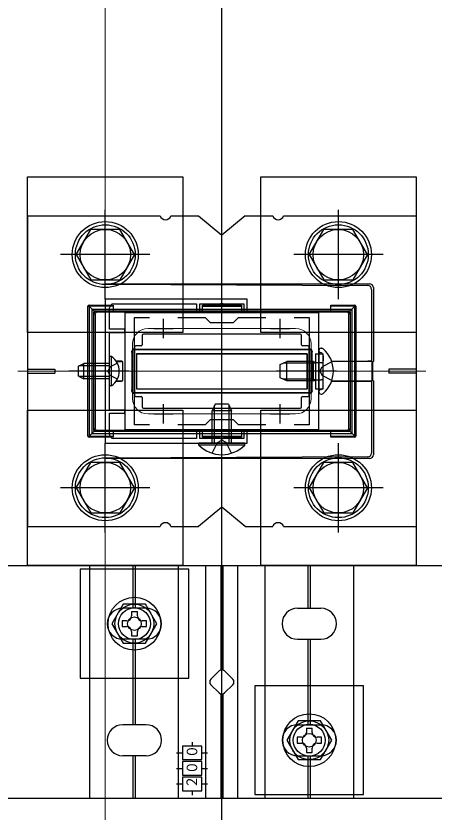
# Model space of a CAD drawing. Units: millimetres, scale not verified. Extents: x -875 to 875, y -1300 to 1292.
# Drawn here: x -248 to -140.4, y 534.8 to 739.7 of the extents above; entities that cross this region are included whole.
import ezdxf
from ezdxf.enums import TextEntityAlignment as Align

# ---------------------------------------------------------------- set-up
doc = ezdxf.new("R2010")
doc.units = ezdxf.units.MM
doc.header["$LTSCALE"] = 8
for name, color, linetype in [('0-2_YKK_11', 7, 'Continuous'), ('0-5_YKK_13', 4, 'Continuous'), ('0-9_YSS_K', 3, 'Continuous')]:
    doc.layers.add(name, color=color, linetype=linetype)
doc.layers.add('0-4_YKK_12', color=2, linetype='Continuous', lineweight=18)
doc.styles.add('ＭＳ ゴシック', font='')
doc.styles.get('ＭＳ ゴシック').set_extended_font_data('MS Gothic')

msp = doc.modelspace()

# ---------------------------------------------------------------- linework, layer by layer
at = {"layer": '0-2_YKK_11'}
for p, q in [((-210, 656.753), (-210, 661.753)), ((-180, 656.753), (-180, 661.753)), ((-212.5, 659.253), (-207.5, 659.253)), ((-182.5, 659.253), (-177.5, 659.253)), ((-210, 634.753), (-210, 639.753)), ((-180, 634.753), (-180, 639.753)), ((-212.5, 637.253), (-207.5, 637.253)), ((-182.5, 637.253), (-177.5, 637.253))]:
    msp.add_line(p, q, dxfattribs=at)
for points in [[(-225, 666.753), (-225, 629.753), (-188.5, 629.753), (-188.5, 632.953), (-189.3, 632.953), (-189.3, 630.953), (-194.542, 630.953), (-194.725, 630.833), (-195.275, 630.833), (-195.458, 630.953), (-200.7, 630.953), (-200.7, 632.953), (-201.5, 632.953), (-201.5, 630.953), (-222.9, 630.953)], [(-222.9, 665.553), (-201.5, 665.553), (-201.5, 663.553), (-200.7, 663.553), (-200.7, 665.553), (-195.458, 665.553), (-195.275, 665.673), (-194.725, 665.673), (-194.542, 665.553), (-189.3, 665.553), (-189.3, 663.553), (-188.5, 663.553), (-188.5, 666.753), (-225, 666.753)], [(-223.9, 631.953), (-223.9, 637.453), (-220, 637.453), (-220, 638.253), (-223.9, 638.253), (-223.9, 647.795), (-224.02, 647.978), (-224.02, 648.528), (-223.9, 648.711), (-223.9, 658.253), (-220, 658.253), (-220, 659.053), (-223.9, 659.053), (-223.9, 664.553)], [(-213.633, 634.453), (-217.5, 634.453), (-217.5, 662.053), (-213.633, 662.053)], [(-206.367, 662.053), (-199.3, 662.053), (-198, 660.753), (-192, 660.753), (-190.7, 662.053), (-183.633, 662.053)], [(-176.367, 662.053), (-172.5, 662.053), (-172.5, 634.453), (-176.367, 634.453)], [(-183.633, 634.453), (-190.7, 634.453), (-192, 635.753), (-198, 635.753), (-199.3, 634.453), (-206.367, 634.453)]]:
    msp.add_lwpolyline(points, dxfattribs=at)
msp.add_lwpolyline([(-220, 633.253), (-170, 633.253), (-170, 663.253), (-220, 663.253)], close=True, dxfattribs=at)
for centre, start, end in [((-222.9, 664.553), 90.00001, 179.99999), ((-222.9, 631.953), 180.00001, 269.99999)]:
    msp.add_arc(centre, 1, start, end, dxfattribs=at)
at = {"layer": '0-4_YKK_12'}
for p, q in [((-214, 659.253), (-176, 659.253)), ((-218, 655.253), (-218, 641.253)), ((-172, 655.253), (-172, 641.253)), ((-142.5, 648.253), (-247.5, 648.253)), ((-214, 637.253), (-176, 637.253))]:
    msp.add_line(p, q, dxfattribs=at)
msp.add_lwpolyline([(-275, 920.253), (-275, 188.253), (-225, 188.253), (-225, 920.253)], dxfattribs=at)
for centre, start, end in [((-214, 655.253), 90, 180), ((-176, 655.253), 0, 90), ((-214, 641.253), 180, 270), ((-176, 641.253), 270, 0)]:
    msp.add_arc(centre, 4, start, end, dxfattribs=at)
at = {"layer": '0-5_YKK_13'}
for p, q in [((-225, 666.753), (-225, 689.753)), ((-165, 666.753), (-165, 689.753)), ((-245, 688.253), (-210.914, 688.253)), ((-245, 688.253), (-245, 608.253)), ((-208.086, 688.253), (-201, 688.253)), ((-201, 688.253), (-195, 683.253)), ((-189, 688.253), (-195, 683.253)), ((-189, 688.253), (-181.914, 688.253)), ((-179.086, 688.253), (-145, 688.253)), ((-145, 688.253), (-145, 608.253)), ((-232.5, 678.253), (-228.758, 684.753)), ((-221.253, 684.753), (-228.758, 684.753)), ((-217.5, 678.253), (-221.242, 684.753)), ((-172.5, 678.253), (-168.758, 684.753)), ((-161.253, 684.753), (-168.758, 684.753)), ((-157.5, 678.253), (-161.242, 684.753)), ((-213.5, 678.253), (-236.5, 678.253)), ((-232.5, 678.253), (-228.758, 671.753)), ((-217.5, 678.253), (-221.242, 671.753)), ((-153.5, 678.253), (-176.5, 678.253)), ((-172.5, 678.253), (-168.758, 671.753)), ((-157.5, 678.253), (-161.242, 671.753)), ((-228.758, 671.753), (-221.242, 671.753)), ((-225, 670.753), (-156.999, 670.753)), ((-225, 670.628), (-157.436, 670.319)), ((-168.758, 671.753), (-161.242, 671.753)), ((-156.442, 669.321), (-156.442, 650.789)), ((-156, 669.759), (-156, 650.753)), ((-229.478, 631.553), (-229.478, 664.953)), ((-229.478, 664.953), (-229.178, 664.953)), ((-229.178, 665.253), (-222.978, 665.253)), ((-229.178, 665.253), (-229.178, 664.953)), ((-222.978, 664.953), (-229.178, 664.953)), ((-229.178, 664.953), (-229.178, 631.553)), ((-227.89, 663.665), (-229.178, 664.953)), ((-228.5, 664.253), (-161.5, 664.253)), ((-222.978, 665.253), (-222.978, 663.753)), ((-199.978, 663.753), (-199.978, 665.253)), ((-189.978, 665.253), (-199.978, 665.253)), ((-199.978, 664.953), (-189.978, 664.953)), ((-189.978, 665.253), (-189.978, 663.753)), ((-166.978, 665.253), (-160.778, 665.253)), ((-166.978, 663.753), (-166.978, 665.253)), ((-162.066, 663.665), (-160.778, 664.953)), ((-161.5, 664.253), (-161.5, 632.253)), ((-160.478, 664.953), (-160.778, 664.953)), ((-160.778, 631.553), (-160.778, 664.953)), ((-160.478, 664.953), (-160.478, 631.553)), ((-227.978, 663.048), (-227.978, 663.453)), ((-227.978, 633.458), (-227.978, 663.048)), ((-227.978, 663.048), (-227.606, 663.048)), ((-227.678, 663.753), (-227.312, 663.753)), ((-227.606, 663.048), (-227.606, 633.458)), ((-227.312, 663.753), (-162.688, 663.753)), ((-162.665, 663.403), (-227.29, 663.403)), ((-162.688, 663.753), (-162.278, 663.753)), ((-162.306, 663.083), (-161.978, 663.083)), ((-162.306, 633.423), (-162.306, 663.083)), ((-161.978, 663.453), (-161.978, 663.083)), ((-161.978, 663.083), (-161.978, 633.423)), ((-215.5, 657.453), (-215.5, 655.053)), ((-174.8, 657.753), (-215.2, 657.753)), ((-174.5, 655.053), (-174.5, 657.453)), ((-217.5, 654.453), (-217.5, 642.053)), ((-215.8, 654.753), (-217.2, 654.753)), ((-217.096, 653.899), (-172.859, 653.899)), ((-172.8, 654.753), (-174.2, 654.753)), ((-172.5, 642.053), (-172.5, 654.453)), ((-169.455, 654.153), (-169.257, 654.153)), ((-223.9, 644.503), (-223.9, 652.003)), ((-218.109, 643.616), (-218.109, 652.891)), ((-218.109, 652.891), (-217.978, 652.891)), ((-217.978, 653.453), (-217.978, 652.891)), ((-217.978, 652.891), (-217.978, 643.616)), ((-217.116, 653.753), (-217.678, 653.753)), ((-172.878, 653.753), (-217.116, 653.753)), ((-217, 652.753), (-217, 643.753)), ((-217, 652.753), (-173, 652.753)), ((-173, 652.753), (-173, 643.753)), ((-172.278, 653.753), (-172.878, 653.753)), ((-171.978, 652.851), (-171.978, 653.453)), ((-171.817, 652.851), (-171.978, 652.851)), ((-171.817, 652.851), (-171.817, 643.656)), ((-170.9, 652.753), (-168.9, 652.753)), ((-170, 653.504), (-170, 643.002)), ((-169.426, 652.945), (-169.671, 653.034)), ((-168.9, 643.753), (-168.9, 652.753)), ((-168.9, 652.193), (-168.9, 650.953)), ((-231.9, 649.553), (-230.5, 650.253)), ((-223.9, 650.253), (-230.5, 650.253)), ((-220.782, 650.806), (-222.188, 650.806)), ((-222.188, 650.784), (-220.801, 650.787)), ((-220.5, 646.018), (-220.5, 650.488)), ((-220.483, 646.001), (-220.483, 650.506)), ((-180, 649.953), (-178.3, 650.753)), ((-171.4, 650.32), (-179.22, 650.32)), ((-178.3, 645.753), (-178.3, 650.753)), ((-171.4, 650.753), (-178.3, 650.753)), ((-171.4, 645.753), (-171.4, 650.753)), ((-166.674, 650.625), (-169.135, 649.398)), ((-166.735, 650.806), (-157.441, 650.806)), ((-156.337, 650.754), (-166.727, 650.781)), ((-156.442, 650.789), (-156.337, 650.754)), ((-156.337, 645.752), (-156.337, 650.754)), ((-156.105, 650.718), (-156, 650.753)), ((-156.105, 645.788), (-156.105, 650.718)), ((-245, 648.753), (-238, 648.753)), ((-245, 647.753), (-238, 647.753)), ((-238, 648.753), (-238, 647.753)), ((-218.9, 648.253), (-234.4, 648.253)), ((-231.9, 646.953), (-231.9, 649.553)), ((-223.9, 649.599), (-231.809, 649.599)), ((-165.496, 648.253), (-180.913, 648.253)), ((-169.744, 648.253), (-169.135, 649.398)), ((-169.744, 648.253), (-169.135, 647.108)), ((-152, 648.753), (-152, 647.753)), ((-145, 648.753), (-152, 648.753)), ((-145, 647.753), (-152, 647.753)), ((-231.9, 646.953), (-230.5, 646.253)), ((-223.9, 646.908), (-231.809, 646.908)), ((-222.188, 645.723), (-220.801, 645.719)), ((-220.782, 645.701), (-222.188, 645.701)), ((-171.4, 646.186), (-179.22, 646.186)), ((-171.4, 645.753), (-178.3, 645.753)), ((-166.674, 645.881), (-169.135, 647.108)), ((-166.735, 645.701), (-157.441, 645.701)), ((-156.337, 645.752), (-166.727, 645.725)), ((-156.442, 645.717), (-156.337, 645.752)), ((-156.442, 645.717), (-156.442, 627.186)), ((-156, 645.753), (-156.105, 645.788)), ((-156, 645.753), (-156, 626.747)), ((-223.391, 644.503), (-223.9, 644.503)), ((-217.978, 643.616), (-218.109, 643.616)), ((-217.978, 643.616), (-217.978, 643.053)), ((-217, 643.753), (-173, 643.753)), ((-171.978, 643.656), (-171.817, 643.656)), ((-169.426, 643.561), (-169.671, 643.472)), ((-168.9, 644.313), (-168.9, 645.553)), ((-217.678, 642.753), (-217.116, 642.753)), ((-217.2, 641.753), (-215.8, 641.753)), ((-217.116, 642.753), (-172.878, 642.753)), ((-172.859, 642.608), (-217.096, 642.608)), ((-195, 624.253), (-195, 642.253)), ((-174.2, 641.753), (-172.8, 641.753)), ((-172.878, 642.753), (-172.278, 642.753)), ((-170, 643.002), (-170, 642.898)), ((-169.455, 642.353), (-169.257, 642.353)), ((-215.5, 641.453), (-215.5, 639.053)), ((-196.7, 639.753), (-197.5, 638.053)), ((-196.846, 629.753), (-196.846, 639.444)), ((-193.3, 639.753), (-196.7, 639.753)), ((-193.3, 639.753), (-192.5, 638.053)), ((-193.154, 629.753), (-193.154, 639.444)), ((-174.5, 639.053), (-174.5, 641.453)), ((-215.2, 638.753), (-174.8, 638.753)), ((-197.5, 629.753), (-197.5, 638.053)), ((-227.978, 633.053), (-227.978, 633.458)), ((-227.978, 633.458), (-227.606, 633.458)), ((-162.306, 633.423), (-161.978, 633.423)), ((-161.978, 633.423), (-161.978, 633.053)), ((-229.478, 631.553), (-229.178, 631.553)), ((-227.89, 632.841), (-229.178, 631.553)), ((-229.178, 631.553), (-222.978, 631.553)), ((-229.178, 631.253), (-229.178, 631.553)), ((-222.978, 631.253), (-229.178, 631.253)), ((-227.312, 632.753), (-227.678, 632.753)), ((-162.688, 632.753), (-227.312, 632.753)), ((-227.29, 633.104), (-162.665, 633.104)), ((-222.978, 632.753), (-222.978, 631.253)), ((-199.978, 631.253), (-199.978, 632.753)), ((-199.978, 631.553), (-189.978, 631.553)), ((-189.978, 631.253), (-199.978, 631.253)), ((-189.978, 632.753), (-189.978, 631.253)), ((-166.978, 631.253), (-166.978, 632.753)), ((-166.978, 631.553), (-160.778, 631.553)), ((-160.778, 631.253), (-166.978, 631.253)), ((-162.278, 632.753), (-162.688, 632.753)), ((-162.066, 632.841), (-160.778, 631.553)), ((-160.478, 631.553), (-160.778, 631.553)), ((-160.778, 631.253), (-160.778, 631.553)), ((-225, 606.753), (-225, 629.753)), ((-189.1, 629.753), (-200.9, 629.753)), ((-189.1, 629.244), (-189.1, 629.753)), ((-165, 606.753), (-165, 629.753)), ((-157.436, 626.187), (-225, 625.879)), ((-156.999, 625.753), (-225, 625.753)), ((-232.5, 618.253), (-228.758, 624.753)), ((-221.253, 624.753), (-228.758, 624.753)), ((-217.5, 618.253), (-221.242, 624.753)), ((-172.5, 618.253), (-168.758, 624.753)), ((-161.253, 624.753), (-168.758, 624.753)), ((-157.5, 618.253), (-161.242, 624.753)), ((-213.5, 618.253), (-236.5, 618.253)), ((-232.5, 618.253), (-228.758, 611.753)), ((-217.5, 618.253), (-221.242, 611.753)), ((-153.5, 618.253), (-176.5, 618.253)), ((-172.5, 618.253), (-168.758, 611.753)), ((-157.5, 618.253), (-161.242, 611.753)), ((-228.758, 611.753), (-221.242, 611.753)), ((-168.758, 611.753), (-161.242, 611.753)), ((-245, 608.253), (-210.914, 608.253)), ((-208.086, 608.253), (-201, 608.253)), ((-189, 608.253), (-181.914, 608.253)), ((-179.086, 608.253), (-145, 608.253)), ((-229, 538.253), (-229, 598.253)), ((-217.8, 587.253), (-217.8, 598.253)), ((-217.2, 587.253), (-217.2, 598.253)), ((-206.15, 538.253), (-206.15, 598.253)), ((-199.15, 538.253), (-199.15, 598.253)), ((-195.3, 598.253), (-195.3, 571.328)), ((-194.7, 571.328), (-194.7, 598.253)), ((-190.85, 538.253), (-190.85, 598.253)), ((-183.85, 538.253), (-183.85, 598.253)), ((-172.8, 587.253), (-172.8, 598.253)), ((-172.2, 587.253), (-172.2, 598.253)), ((-161, 538.253), (-161, 598.253)), ((-214.5, 587.253), (-220.5, 587.253)), ((-218.25, 586.403), (-218.25, 585.253)), ((-218.25, 586.403), (-216.75, 586.403)), ((-216.75, 585.253), (-216.75, 586.403)), ((-175.5, 587.253), (-169.5, 587.253)), ((-220.65, 584.003), (-220.65, 582.503)), ((-219.5, 584.003), (-220.65, 584.003)), ((-220.65, 582.503), (-219.5, 582.503)), ((-214.35, 584.003), (-215.5, 584.003)), ((-215.5, 582.503), (-214.35, 582.503)), ((-214.35, 582.503), (-214.35, 584.003)), ((-218.25, 581.253), (-218.25, 580.103)), ((-214.5, 579.253), (-220.5, 579.253)), ((-217.8, 557.253), (-217.8, 579.253)), ((-217.2, 557.253), (-217.2, 579.253)), ((-175.5, 579.253), (-169.5, 579.253)), ((-172.8, 557.253), (-172.8, 579.253)), ((-172.2, 557.253), (-172.2, 579.253)), ((-197.828, 568.96), (-195.707, 571.082)), ((-194.293, 571.082), (-192.172, 568.96)), ((-195.707, 565.425), (-197.828, 567.546)), ((-192.172, 567.546), (-194.293, 565.425)), ((-195.3, 565.178), (-195.3, 538.253)), ((-194.7, 538.253), (-194.7, 565.178)), ((-214.5, 557.253), (-220.5, 557.253)), ((-175.5, 557.253), (-169.5, 557.253)), ((-173.25, 556.403), (-173.25, 555.253)), ((-173.25, 556.403), (-171.75, 556.403)), ((-171.75, 555.253), (-171.75, 556.403)), ((-175.65, 554.003), (-175.65, 552.503)), ((-174.5, 554.003), (-175.65, 554.003)), ((-169.35, 554.003), (-170.5, 554.003)), ((-169.35, 552.503), (-169.35, 554.003)), ((-202.65, 552.788), (-202.65, 551.753)), ((-175.65, 552.503), (-174.5, 552.503)), ((-170.5, 552.503), (-169.35, 552.503)), ((-214.5, 549.253), (-220.5, 549.253)), ((-217.8, 538.253), (-217.8, 549.253)), ((-217.2, 538.253), (-217.2, 549.253)), ((-206.71, 550.003), (-205.15, 550.003)), ((-200.15, 550.003), (-198.675, 550.003)), ((-175.5, 549.253), (-169.5, 549.253)), ((-173.25, 551.253), (-173.25, 550.103)), ((-172.8, 538.253), (-172.8, 549.253)), ((-172.2, 538.253), (-172.2, 549.253)), ((-206.71, 546.003), (-205.15, 546.003)), ((-200.15, 546.003), (-198.675, 546.003)), ((-206.71, 542.003), (-205.15, 542.003)), ((-200.15, 542.003), (-198.675, 542.003)), ((-202.65, 540.253), (-202.65, 539.082))]:
    msp.add_line(p, q, dxfattribs=at)
for points in [[(-245, 698.253), (-205, 698.253), (-205, 658.253), (-245, 658.253)], [(-185, 698.253), (-145, 698.253), (-145, 658.253), (-185, 658.253)], [(-173, 652.753), (-217, 652.753), (-217, 643.753), (-173, 643.753)], [(-245, 638.253), (-205, 638.253), (-205, 598.253), (-245, 598.253)], [(-185, 638.253), (-145, 638.253), (-145, 598.253), (-185, 598.253)], [(-293.7, 598.253), (-96.3, 598.253), (-96.3, 538.253), (-293.7, 538.253)], [(-231.5, 569.253), (-203.5, 569.253), (-203.5, 597.253), (-231.5, 597.253)], [(-220.387, 588.253), (-223.274, 583.253), (-220.387, 578.253), (-214.613, 578.253), (-211.726, 583.253), (-214.613, 588.253)], [(-186.5, 539.253), (-158.5, 539.253), (-158.5, 567.253), (-186.5, 567.253)], [(-175.387, 558.253), (-178.274, 553.253), (-175.387, 548.253), (-169.613, 548.253), (-166.726, 553.253), (-169.613, 558.253)], [(-200.15, 548.253), (-200.15, 551.753), (-205.15, 551.753), (-205.15, 548.253)], [(-200.15, 544.253), (-200.15, 547.753), (-205.15, 547.753), (-205.15, 544.253)], [(-200.15, 540.253), (-200.15, 543.753), (-205.15, 543.753), (-205.15, 540.253)]]:
    msp.add_lwpolyline(points, close=True, dxfattribs=at)
for points in [[(-228.5, 664.253), (-228.5, 632.253), (-161.5, 632.253)], [(-160.778, 665.253), (-160.778, 664.953), (-166.978, 664.953)], [(-223.391, 644.503), (-223.391, 652.003), (-223.9, 652.003)], [(-171.978, 643.053), (-171.978, 643.656), (-171.978, 652.851)], [(-170.9, 652.753), (-170.9, 643.753), (-168.9, 643.753)], [(-170, 653.608), (-170, 653.504), (-170, 653.153)], [(-223.9, 646.253), (-230.5, 646.253), (-230.5, 650.253)], [(-221.891, 650.303), (-223.746, 649.398), (-224.355, 648.253)], [(-178.3, 645.753), (-180, 646.553), (-180, 649.953)], [(-171.4, 650.753), (-170.9, 650.584), (-170.514, 650.453)], [(-171.4, 650.32), (-170.9, 650.381), (-170.3, 650.453)], [(-170.514, 650.453), (-170, 650.453), (-169.4, 650.453)], [(-221.891, 646.203), (-223.746, 647.108), (-224.355, 648.253)], [(-171.4, 646.186), (-170.9, 646.126), (-170.3, 646.053)], [(-171.4, 645.753), (-170.9, 645.923), (-170.514, 646.053)], [(-170.514, 646.053), (-170, 646.053), (-169.4, 646.053)], [(-192.5, 629.753), (-192.5, 638.053), (-197.5, 638.053)], [(-189.1, 629.244), (-200.9, 629.244), (-200.9, 629.753)], [(-197.5, 627.142), (-196.145, 629.92), (-195, 630.529)], [(-192.5, 627.142), (-193.855, 629.92), (-195, 630.529)], [(-189, 608.253), (-195, 613.253), (-201, 608.253)], [(-218.25, 580.103), (-216.75, 580.103), (-216.75, 581.253)], [(-173.25, 550.103), (-171.75, 550.103), (-171.75, 551.253)]]:
    msp.add_lwpolyline(points, dxfattribs=at)
for centre, radius in [((-225, 678.253), 8.5), ((-165, 678.253), 8.5), ((-225, 678.253), 7.7), ((-225, 678.253), 6.5), ((-165, 678.253), 7.7), ((-165, 678.253), 6.5), ((-225, 618.253), 8.5), ((-225, 618.253), 7.7), ((-165, 618.253), 8.5), ((-165, 618.253), 7.7), ((-225, 618.253), 6.5), ((-165, 618.253), 6.5), ((-217.5, 583.253), 6.8), ((-217.5, 583.253), 5), ((-217.5, 583.253), 4.1), ((-217.5, 583.253), 1.75), ((-172.5, 553.253), 6.8), ((-172.5, 553.253), 5), ((-172.5, 553.253), 4.1), ((-172.5, 553.253), 1.75)]:
    msp.add_circle(centre, radius, dxfattribs=at)
for centre, radius, start, end in [((-209.5, 688.753), 1.5, 199.47122, 340.52878), ((-180.5, 688.753), 1.5, 199.47122, 340.52878), ((-157.444, 669.317), 1.002, 0.18156, 89.55613), ((-229.178, 664.953), 0.3, 90, 180), ((-160.778, 664.953), 0.3, 0, 90), ((-227.678, 663.453), 0.3, 90, 180), ((-227.727, 664.443), 1.021, 255.76604, 275.34634), ((-228.208, 663.511), 0.583, 351.59848, 24.49238), ((-228.524, 663.5), 1.238, 355.48761, 11.80124), ((-163.9, 663.5), 1.238, 355.48761, 11.80124), ((-156.878, 663.514), 5.405, 177.46815, 180.90493), ((-162.206, 664.398), 0.972, 265.48785, 283.57813), ((-162.278, 663.453), 0.3, 0, 90), ((-217.66, 653.451), 0.482, 84.94378, 184.75989), ((-217.836, 653.906), 0.22, 316.13479, 6.78973), ((-217.473, 653.875), 0.377, 341.16899, 3.63197), ((-173.235, 653.875), 0.377, 341.16899, 3.63197), ((-171.864, 653.901), 0.439, 175.73302, 199.64052), ((-172.261, 653.454), 0.481, 354.8078, 94.94499), ((-169.455, 653.608), 0.545, 90, 180), ((-169.257, 653.603), 0.55, 48.43917, 90), ((-174, 648.253), 7.7, 311.56083, 48.43917), ((-225.927, 648.253), 4.527, 304.06671, 55.93329), ((-218.116, 653.652), 0.242, 264.01675, 304.76553), ((-217.678, 653.453), 0.3, 90, 180), ((-172.278, 653.453), 0.3, 0, 90), ((-171.817, 653.722), 0.313, 239.03583, 276.45215), ((-169.5, 653.504), 0.5, 180, 250), ((-169.7, 652.193), 0.8, 0, 70), ((-169.4, 650.953), 0.5, 270, 0), ((-169.4, 645.553), 0.5, 0, 90), ((-169.7, 644.313), 0.8, 290, 0), ((-217.66, 643.055), 0.482, 175.24763, 275.0487), ((-218.116, 642.854), 0.242, 55.23447, 95.98325), ((-217.678, 643.053), 0.3, 180, 270), ((-217.836, 642.601), 0.22, 353.21027, 43.86521), ((-217.473, 642.631), 0.377, 356.36803, 18.83101), ((-173.235, 642.631), 0.377, 356.36803, 18.83101), ((-171.864, 642.606), 0.439, 160.35948, 184.26698), ((-172.261, 643.052), 0.481, 265.06323, 5.18399), ((-172.278, 643.053), 0.3, 270, 360), ((-171.817, 642.785), 0.313, 83.54785, 120.96417), ((-169.5, 643.002), 0.5, 110, 180), ((-169.455, 642.898), 0.545, 180, 270), ((-169.257, 642.903), 0.55, 270, 311.56083), ((-229.178, 631.553), 0.3, 180, 270), ((-227.727, 632.063), 1.021, 84.65366, 104.23396), ((-227.678, 633.053), 0.3, 180, 270), ((-228.208, 632.995), 0.583, 335.50762, 8.40152), ((-228.524, 633.006), 1.238, 348.19876, 4.51239), ((-163.9, 633.006), 1.238, 348.19876, 4.51239), ((-156.878, 632.992), 5.405, 179.09507, 182.53185), ((-162.206, 632.109), 0.972, 76.42187, 94.51215), ((-162.278, 633.053), 0.3, 270, 0), ((-160.778, 631.553), 0.3, 270, 0), ((-195, 634.986), 8.232, 224.2189, 315.7811), ((-157.444, 627.189), 1.002, 270.44387, 359.81844), ((-209.5, 607.753), 1.5, 19.47122, 160.52878), ((-180.5, 607.753), 1.5, 19.47122, 160.52878), ((-220.5, 583.253), 4, 90, 270), ((-214.5, 583.253), 4, 270, 90), ((-175.5, 583.253), 4, 90, 270), ((-169.5, 583.253), 4, 270, 90), ((-219.5, 585.253), 1.25, 270, 0), ((-215.5, 585.253), 1.25, 180, 270), ((-219.5, 581.253), 1.25, 0, 90), ((-215.5, 581.253), 1.25, 90, 180), ((-195, 570.375), 1, 45, 135), ((-197.121, 568.253), 1, 135, 225), ((-192.879, 568.253), 1, 315, 45), ((-195, 566.132), 1, 225, 315), ((-220.5, 553.253), 4, 90, 270), ((-214.5, 553.253), 4, 270, 90), ((-175.5, 553.253), 4, 90, 270), ((-169.5, 553.253), 4, 270, 90), ((-174.5, 555.253), 1.25, 270, 0), ((-170.5, 555.253), 1.25, 180, 270), ((-174.5, 551.253), 1.25, 0, 90), ((-170.5, 551.253), 1.25, 90, 180)]:
    msp.add_arc(centre, radius, start, end, dxfattribs=at)
for centre, major_axis, ratio, start_param, end_param in [((-157.006, 669.752), (-0.883, -0.487), 0.991424, 2.6412593, 4.2047718), ((-227.678, 663.601), (-0.213, 3.041), 0.01114, 4.5287479, 4.6540634), ((-227.53, 663.453), (3.041, -0.213), 0.01114, 4.6796908, 4.7920803), ((-162.128, 663.453), (3.041, 0.212), 0.004381, 4.5343657, 4.6612617), ((-162.278, 663.303), (0.212, 3.041), 0.004381, 1.5297466, 1.6435716), ((-215.2, 657.453), (-0.212, 0.212), 0.999695, 5.4979394, 7.0684312), ((-174.8, 657.453), (0.212, 0.212), 0.999695, 5.4979394, 7.0684312), ((-218.15, 654.053), (3.042, -0.215), 0.027874, 4.8902834, 5.0681107), ((-217.2, 654.453), (-0.212, 0.212), 0.999695, 5.4979394, 7.0684312), ((-215.8, 655.053), (0.212, -0.212), 0.999695, 5.4979394, 7.0684312), ((-174.2, 655.053), (-0.212, -0.212), 0.999695, 5.4979394, 7.0684312), ((-171.546, 654.053), (3.041, 0.214), 0.022498, 4.2644679, 4.4595701), ((-172.8, 654.453), (0.212, 0.212), 0.999695, 5.4979394, 7.0684312), ((-218.278, 654.181), (-0.215, 3.042), 0.027874, 4.2724735, 4.4547294), ((-171.678, 653.921), (0.214, 3.041), 0.022498, 1.7411427, 1.9321069), ((-220.801, 650.487), (0.275, 0.123), 0.996125, 5.8635017, 7.4339934), ((-220.783, 650.506), (-0.212, -0.212), 0.999695, 2.3563468, 3.9268385), ((-157.441, 650.788), (-1, 0), 0.017455, 3.1939525, 4.712389), ((-220.801, 646.019), (0.275, -0.123), 0.996125, 5.1323772, 6.702869), ((-220.783, 646.001), (-0.212, 0.212), 0.999695, 2.3563468, 3.9268385), ((-157.441, 645.718), (-1, 0), 0.017455, 1.5707963, 3.0892328), ((-218.278, 642.326), (0.215, 3.042), 0.027874, 4.9700486, 5.1523045), ((-171.678, 642.585), (-0.214, 3.041), 0.022498, 1.2094857, 1.40045), ((-218.15, 642.453), (3.042, 0.215), 0.027874, 1.2150746, 1.3929019), ((-217.2, 642.053), (-0.212, -0.212), 0.999695, 5.4979394, 7.0684312), ((-215.8, 641.453), (0.212, 0.212), 0.999695, 5.4979394, 7.0684312), ((-174.2, 641.453), (-0.212, 0.212), 0.999695, 5.4979394, 7.0684312), ((-171.546, 642.453), (3.041, -0.214), 0.022498, 1.8236152, 2.0187174), ((-172.8, 642.053), (0.212, -0.212), 0.999695, 5.4979394, 7.0684312), ((-215.2, 639.053), (-0.212, -0.212), 0.999695, 5.4979394, 7.0684312), ((-174.8, 639.053), (0.212, -0.212), 0.999695, 5.4979394, 7.0684312), ((-227.678, 632.905), (0.213, 3.041), 0.01114, 4.7707145, 4.8960301), ((-162.278, 633.203), (-0.212, 3.041), 0.004381, 1.498021, 1.6118461), ((-227.53, 633.053), (3.041, 0.213), 0.01114, 1.491105, 1.6034945), ((-162.128, 633.053), (3.041, -0.212), 0.004381, 1.6219236, 1.7488196), ((-157.006, 626.755), (-0.883, 0.487), 0.991424, 2.0784135, 3.641926)]:
    msp.add_ellipse(centre, major_axis=major_axis, ratio=ratio, start_param=start_param, end_param=end_param, dxfattribs=at)
at = {"layer": '0-9_YSS_K'}
msp.add_line((-195, 20.253), (-195, 898.253), dxfattribs=at)

# ---------------------------------------------------------------- texts
at = {"layer": '0-5_YKK_13', "style": 'ＭＳ ゴシック', "width": 0.9}
for s, p in [('０', (-200.51, 548.673)), ('０', (-200.528, 544.536)), ('２', (-200.568, 540.848))]:
    msp.add_text(s, height=2.711, rotation=90, dxfattribs=at).set_placement(p, align=Align.BOTTOM_LEFT)

doc.saveas('drawing.dxf')
